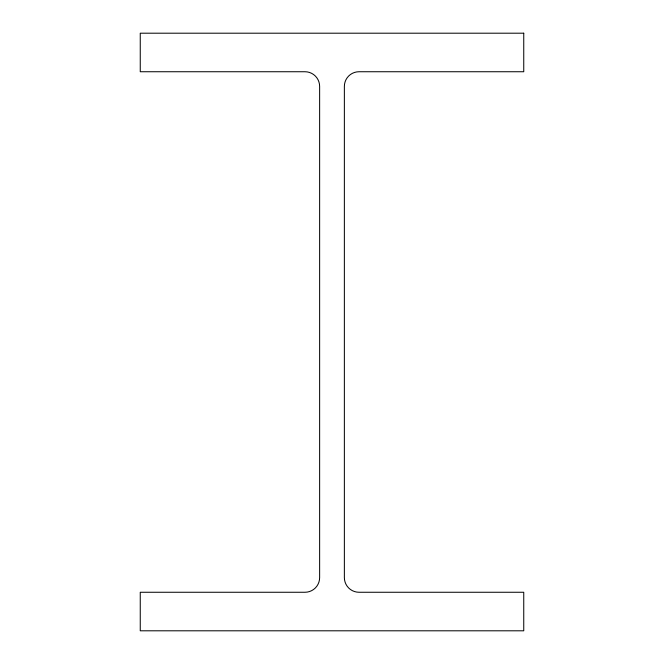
<?xml version="1.0" encoding="UTF-8"?>
<svg xmlns="http://www.w3.org/2000/svg" width="664" height="664" viewBox="0 0 664 664"><rect width="100%" height="100%" fill="white"/><g stroke="black" fill="none" stroke-linecap="round" stroke-linejoin="round"><path stroke-width="1" d="M523.747 33.2L140.253 33.2L140.253 71.737L304.975 71.737A14.658 14.658 0 0 1 319.633 86.395L319.633 577.605A14.658 14.658 0 0 1 304.975 592.263L140.253 592.263L140.253 630.8L523.747 630.8L523.747 592.263L359.025 592.263A14.658 14.658 0 0 1 344.367 577.605L344.367 86.395A14.658 14.658 0 0 1 359.025 71.737L523.747 71.737L523.747 33.2"/></g></svg>
